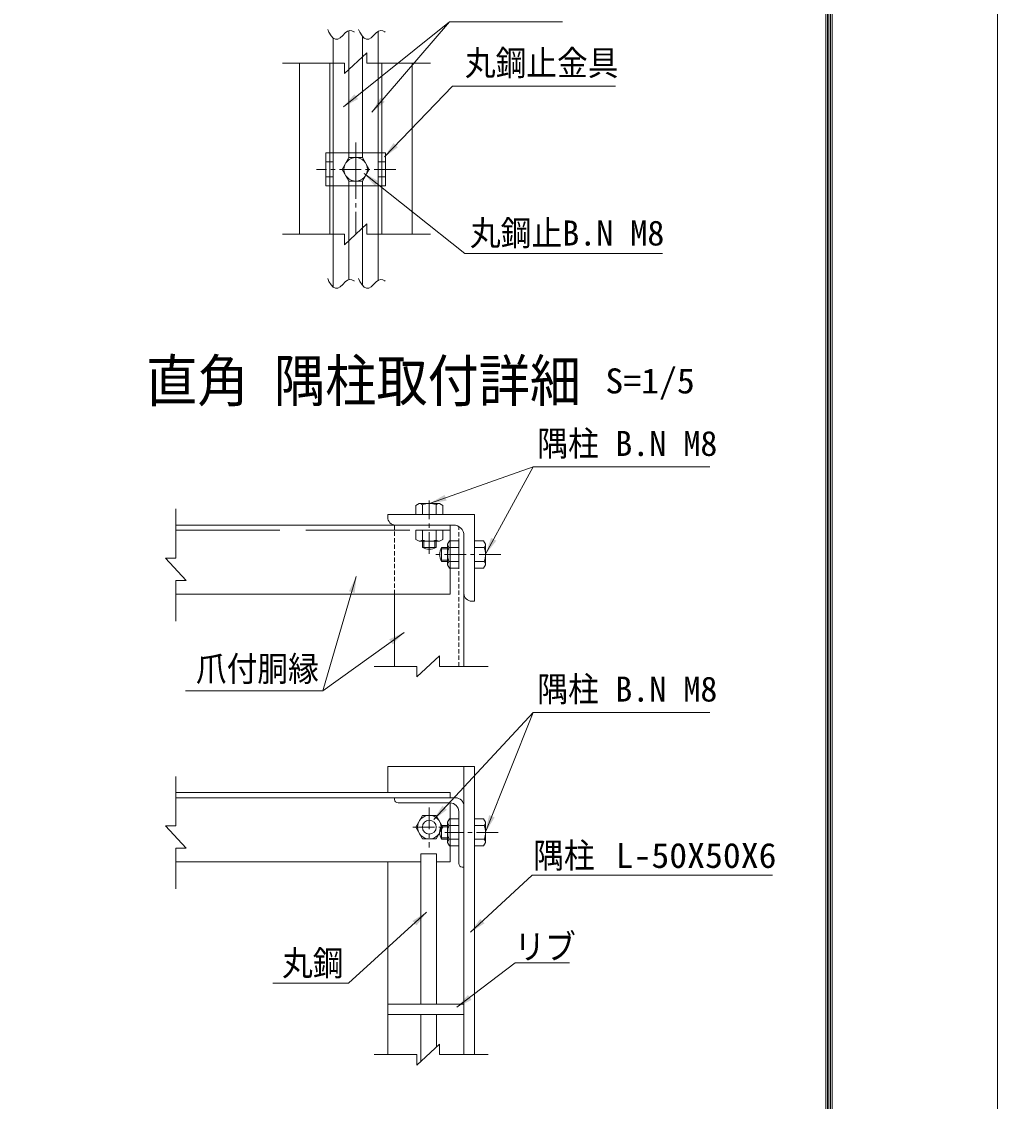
# Model space of a CAD drawing. Units: millimetres, scale not verified, with parts at other scales. Extents: x -4455 to 4455, y -3150 to 3150.
# Drawn here: x 2765 to 4455, y -927 to 943 of the extents above; entities that cross this region are included whole.
import ezdxf
from ezdxf.enums import TextEntityAlignment as Align

# ---------------------------------------------------------------- set-up
doc = ezdxf.new("R2010")
doc.units = ezdxf.units.MM
doc.header["$LTSCALE"] = 30
for name, pattern in [('DASHED', [7.5, 6, -1.5]), ('USER2', [2, 1.25, -0.25, 0.25, -0.25]), ('USER3', [0.375, 0.25, -0.125]), ('USER4', [4.7625, 3.175, -1.5875])]:
    doc.linetypes.add(name, pattern=pattern)
for name, color, linetype, lineweight in [('0-A_0', 1, 'Continuous', 18), ('0-C_7詳細', 7, 'Continuous', 18), ('0-E_D-TTL', 7, 'Continuous', 9)]:
    doc.layers.add(name, color=color, linetype=linetype, lineweight=lineweight)
doc.styles.add('ＭＳ ゴシック', font='')
doc.styles.get('ＭＳ ゴシック').set_extended_font_data('MS Gothic')

# ---------------------------------------------------------------- blocks, each defined once
blk = doc.blocks.new('50X6')
at = {"layer": '0-A_0', "color": 7, "lineweight": 9}
for p, q in [((0, 1500), (45, 1500)), ((0, 1500), (0, 0)), ((180, 360), (180, 1365)), ((0, 0), (1500, 0)), ((360, 180), (1365, 180)), ((1500, 0), (1500, 45))]:
    blk.add_line(p, q, dxfattribs=at)
for centre, radius, start, end in [((45, 1365), 135, 0, 90), ((360, 360), 180, 180, 270.0001), ((1365, 45), 135, 0, 90.0001)]:
    blk.add_arc(centre, radius, start, end, dxfattribs=at)

msp = doc.modelspace()

# ---------------------------------------------------------------- linework, layer by layer
at = {"layer": '0-C_7詳細', "color": 1}
for p, q in [((3506.23, 942.26), (3371.93, 786.17)), ((3461.6, 43.03), (3461.6, 31.16)), ((3480.8, 43.03), (3480.8, 31.16)), ((3503, 29.83), (3491.13, 29.83)), ((3503, 10.63), (3491.13, 10.63)), ((3503, -451.38), (3491.13, -451.38)), ((3503, -470.58), (3491.13, -470.58))]:
    msp.add_line(p, q, dxfattribs=at)
at = {"layer": '0-C_7詳細', "lineweight": 9}
for p, q in [((3331.85, 715.62), (3331.85, 926.94)), ((3355.75, 715.62), (3355.75, 917.33)), ((3382.75, 715.62), (3382.75, 925.94)), ((3304.85, 715.62), (3304.85, 914.56)), ((3246.3, 870.8), (3246.3, 574.67)), ((3298.8, 870.8), (3298.8, 574.67)), ((3388.8, 870.8), (3388.8, 574.67)), ((3441.3, 870.8), (3441.3, 574.67)), ((3395.4, 715.62), (3292.2, 715.62)), ((3292.2, 715.62), (3292.2, 658.62)), ((3395.4, 715.62), (3395.4, 658.62)), ((3395.4, 658.62), (3292.2, 658.62)), ((3304.85, 658.62), (3304.85, 483.31)), ((3331.85, 658.62), (3331.85, 495.69)), ((3355.75, 658.62), (3355.75, 486.08)), ((3382.75, 658.62), (3382.75, 494.69)), ((3651.3, 172.14), (3569.36, 21.99)), ((3453.44, 108.43), (3447.68, 105.11)), ((3447.68, 105.11), (3447.68, 89.23)), ((3453.44, 108.43), (3488.96, 108.43)), ((3459.2, 106.37), (3459.2, 89.23)), ((3483.2, 106.37), (3483.2, 89.23)), ((3488.96, 108.43), (3494.72, 105.11)), ((3494.72, 105.11), (3494.72, 89.23)), ((3032.28, 71.23), (3504.2, 71.23)), ((3507.2, 71.23), (3399.2, 71.23)), ((3447.68, 62.23), (3494.72, 62.23)), ((3447.68, 46.36), (3447.68, 62.23)), ((3459.2, 45.09), (3459.2, 62.23)), ((3483.2, 45.09), (3483.2, 62.23)), ((3507.2, -48.77), (3507.2, 71.23)), ((3453.44, 43.03), (3447.68, 46.36)), ((3453.44, 43.03), (3488.96, 43.03)), ((3459.2, 43.03), (3459.2, 32.37)), ((3483.2, 43.03), (3483.2, 32.37)), ((3503, 2.47), (3503, 37.99)), ((3522.2, -3.29), (3522.2, 43.75)), ((3565.08, 43.75), (3549.2, 43.75)), ((3549.2, -3.29), (3549.2, 43.75)), ((3568.4, 37.99), (3565.08, 43.75)), ((3568.4, 2.47), (3568.4, 37.99)), ((3459.2, 32.37), (3483.2, 32.37)), ((3492.34, 8.23), (3492.34, 32.23)), ((3503, 32.23), (3492.34, 32.23)), ((3505.06, 32.23), (3522.2, 32.23)), ((3566.34, 32.23), (3549.2, 32.23)), ((3503, 8.23), (3492.34, 8.23)), ((3503, 2.47), (3506.33, -3.29)), ((3505.06, 8.23), (3522.2, 8.23)), ((3566.34, 8.23), (3549.2, 8.23)), ((3568.4, 2.47), (3565.08, -3.29)), ((3506.33, -3.29), (3522.2, -3.29)), ((3565.08, -3.29), (3549.2, -3.29)), ((3032.28, -48.77), (3507.2, -48.77)), ((3411.2, -173.5), (3411.2, -48.77)), ((3531.2, -173.5), (3531.2, -39.77)), ((3286.99, -216.01), (3427.52, -114.75)), ((3651.3, -253.2), (3569.14, -459.12)), ((3399.2, -391.98), (3399.2, -346.98)), ((3399.2, -346.98), (3549.2, -346.98)), ((3531.2, -845.83), (3531.2, -346.98)), ((3549.2, -845.83), (3549.2, -346.98)), ((3032.28, -391.98), (3504.2, -391.98)), ((3507.2, -391.98), (3399.2, -391.98)), ((3421.7, -391.98), (3422, -391.98)), ((3507.2, -400.98), (3507.2, -391.98)), ((3032.28, -400.98), (3504.2, -400.98)), ((3516.2, -400.98), (3411.2, -400.98)), ((3411.2, -400.98), (3411.2, -403.98)), ((3507.2, -409.98), (3417.2, -409.98)), ((3507.2, -511.98), (3507.2, -409.98)), ((3522.2, -514.98), (3522.2, -424.98)), ((3531.2, -520.98), (3531.2, -415.98)), ((3503, -478.74), (3503, -443.22)), ((3522.2, -484.5), (3522.2, -437.46)), ((3565.08, -437.46), (3549.2, -437.46)), ((3549.2, -484.5), (3549.2, -437.46)), ((3568.4, -443.22), (3565.08, -437.46)), ((3568.4, -478.74), (3568.4, -443.22)), ((3492.34, -472.98), (3492.34, -448.98)), ((3503, -448.98), (3492.34, -448.98)), ((3505.06, -448.98), (3522.2, -448.98)), ((3566.34, -448.98), (3549.2, -448.98)), ((3503, -472.98), (3492.34, -472.98)), ((3503, -478.74), (3506.33, -484.5)), ((3505.06, -472.98), (3522.2, -472.98)), ((3506.33, -484.5), (3522.2, -484.5)), ((3566.34, -472.98), (3549.2, -472.98)), ((3565.08, -484.5), (3549.2, -484.5)), ((3568.4, -478.74), (3565.08, -484.5)), ((3456.52, -758.46), (3456.52, -498.04)), ((3456.52, -498.04), (3483.52, -498.04)), ((3483.52, -758.46), (3483.52, -498.04)), ((3032.28, -511.98), (3456.52, -511.98)), ((3399.2, -845.83), (3399.2, -511.98)), ((3483.52, -511.98), (3507.2, -511.98)), ((3531.2, -520.98), (3528.2, -520.98)), ((3531.2, -758.46), (3399.2, -758.46)), ((3531.2, -776.46), (3399.2, -776.46)), ((3456.52, -857.67), (3456.52, -776.46)), ((3483.52, -832.6), (3483.52, -776.46))]:
    msp.add_line(p, q, dxfattribs=at)
at = {"layer": '0-C_7詳細', "color": 4}
for p, q in [((3324.42, 852.8), (3363.19, 888.8)), ((3363.19, 870.8), (3363.19, 888.8)), ((3324.42, 870.8), (3217.23, 870.8)), ((3324.42, 870.8), (3324.42, 852.8)), ((3363.19, 870.8), (3473.38, 870.8)), ((3324.42, 556.67), (3363.19, 592.67)), ((3363.19, 574.67), (3363.19, 592.67)), ((3324.42, 574.67), (3217.23, 574.67)), ((3324.42, 574.67), (3324.42, 556.67)), ((3363.19, 574.67), (3473.38, 574.67)), ((3032.28, 13.67), (3032.28, 99.25)), ((3014.28, 13.67), (3050.28, -25.1)), ((3032.28, 13.67), (3014.28, 13.67)), ((3032.28, -25.1), (3032.28, -95.3)), ((3032.28, -25.1), (3050.28, -25.1)), ((3449.88, -191.5), (3488.65, -155.5)), ((3488.65, -173.5), (3488.65, -155.5)), ((3449.88, -173.5), (3375.66, -173.5)), ((3449.88, -173.5), (3449.88, -191.5)), ((3488.65, -173.5), (3573.33, -173.5)), ((3032.28, -449.54), (3032.28, -363.96)), ((3014.28, -449.54), (3050.28, -488.31)), ((3032.28, -449.54), (3014.28, -449.54)), ((3032.28, -488.31), (3032.28, -558.51)), ((3032.28, -488.31), (3050.28, -488.31)), ((3449.88, -863.83), (3488.65, -827.83)), ((3488.65, -845.83), (3488.65, -827.83)), ((3449.88, -845.83), (3375.66, -845.83)), ((3449.88, -845.83), (3449.88, -863.83)), ((3488.65, -845.83), (3573.33, -845.83))]:
    msp.add_line(p, q, dxfattribs=at)
at = {"layer": '0-C_7詳細', "color": 1, "linetype": 'USER2'}
for p, q in [((3343.8, 733.53), (3343.8, 574.67)), ((3343.8, 725.26), (3343.8, 648.68)), ((3413.35, 687.12), (3276, 687.12)), ((3471.2, 21.13), (3471.2, 113.5)), ((3595.2, 20.23), (3478.76, 20.23)), ((3471.2, -417.79), (3471.2, -487.18)), ((3442.64, -451.98), (3499.76, -451.98)), ((3590.3, -460.98), (3497.94, -460.98))]:
    msp.add_line(p, q, dxfattribs=at)
at = {"layer": '0-C_7詳細', "color": 1, "linetype": 'USER4'}
for p, q in [((3304.8, 715.62), (3304.8, 658.62)), ((3331.85, 715.62), (3331.85, 707.16)), ((3355.75, 715.62), (3355.75, 707.16)), ((3382.8, 715.62), (3382.8, 658.62)), ((3304.8, 699.87), (3292.2, 699.87)), ((3382.8, 699.87), (3395.4, 699.87)), ((3304.8, 674.37), (3292.2, 674.37)), ((3382.8, 674.37), (3395.4, 674.37)), ((3331.85, 667.08), (3331.85, 658.62)), ((3355.75, 667.08), (3355.75, 658.62))]:
    msp.add_line(p, q, dxfattribs=at)
at = {"layer": '0-C_7詳細', "color": 3, "linetype": 'DASHED'}
msp.add_line((3032.28, 62.23), (3507.2, 62.23), dxfattribs=at)
at = {"layer": '0-C_7詳細', "color": 1, "linetype": 'USER3'}
for p, q in [((3411.2, -48.77), (3411.2, 71.31)), ((3522.2, -173.5), (3522.2, 68.82))]:
    msp.add_line(p, q, dxfattribs=at)
at = {"layer": '0-C_7詳細', "lineweight": 9}
for points in [[(3701.79, 942.26), (3506.23, 942.26), (3322.88, 795.52)], [(3793.64, 831.22), (3511.1, 831.22), (3393.58, 708.72)], [(3874.9, 541.55), (3532.59, 541.55), (3358.33, 679.8)], [(3957.11, 172.14), (3651.3, 172.14), (3473.09, 109.1)], [(3488.96, 43.03), (3494.72, 46.36), (3494.72, 62.23)], [(3503, 37.99), (3506.33, 43.75), (3522.2, 43.75)], [(3049, -216.01), (3286.99, -216.01), (3344.81, -18.14)], [(3957.11, -253.2), (3651.3, -253.2), (3478.89, -438.76)], [(3503, -443.22), (3506.33, -437.46), (3522.2, -437.46)], [(4065.36, -535.15), (3649.53, -535.15), (3542.61, -633.58)], [(3713.67, -686.7), (3619.75, -686.7), (3519.05, -763.73)]]:
    msp.add_lwpolyline(points, dxfattribs=at)
at = {"layer": '0-C_7詳細', "color": 4}
for points in [[(3295.26, 929.53), (3297.53, 924.4), (3301.21, 918.38), (3305, 914.4), (3308.91, 912.47), (3312.93, 912.59), (3317.07, 914.75), (3321.32, 918.96), (3325.55, 923.39), (3329.62, 926.23), (3333.54, 927.47), (3337.29, 927.12), (3340.89, 925.18), (3341.26, 924.8)], [(3348.81, 929.53), (3351.07, 924.4), (3354.75, 918.38), (3358.55, 914.4), (3362.45, 912.47), (3366.48, 912.59), (3370.61, 914.75), (3374.87, 918.96), (3379.1, 923.39), (3383.17, 926.23), (3387.08, 927.47), (3390.84, 927.12), (3394.44, 925.18), (3394.81, 924.8)], [(3295.26, 498.28), (3297.53, 493.15), (3301.21, 487.13), (3305, 483.15), (3308.91, 481.22), (3312.93, 481.34), (3317.07, 483.5), (3321.32, 487.7), (3325.55, 492.14), (3329.62, 494.98), (3333.54, 496.22), (3337.29, 495.87), (3340.89, 493.93), (3341.26, 493.55)], [(3348.81, 498.28), (3351.07, 493.15), (3354.75, 487.13), (3358.55, 483.15), (3362.45, 481.22), (3366.48, 481.34), (3370.61, 483.5), (3374.87, 487.7), (3379.1, 492.14), (3383.17, 494.98), (3387.08, 496.22), (3390.84, 495.87), (3394.44, 493.93), (3394.81, 493.55)]]:
    msp.add_lwpolyline(points, dxfattribs=at)
at = {"layer": '0-C_7詳細', "color": 3}
for points in [[(3367.32, 687.12), (3355.56, 707.49), (3332.04, 707.49), (3320.28, 687.12), (3332.04, 666.75), (3355.56, 666.75)], [(3494.72, -451.98), (3482.96, -431.61), (3459.44, -431.61), (3447.68, -451.98), (3459.44, -472.35), (3482.96, -472.35)]]:
    msp.add_lwpolyline(points, close=True, dxfattribs=at)
at = {"layer": '0-C_7詳細', "color": 1}
msp.add_lwpolyline([(3200.56, -722.16), (3331.09, -722.16), (3466.44, -599.36)], dxfattribs=at)
at = {"layer": '0-C_7詳細', "color": 3}
for centre, radius in [((3343.8, 687.12), 20.4), ((3471.2, -451.98), 20.4), ((3471.2, -451.98), 12)]:
    msp.add_circle(centre, radius, dxfattribs=at)
at = {"layer": '0-C_7詳細', "lineweight": 9}
for centre, radius, start, end in [((3453.44, 99.34), 9.09, 50.6618, 90), ((3471.2, 72.43), 36, 70.52878, 109.47122), ((3488.96, 99.34), 9.09, 90, 129.3382), ((3453.44, 52.12), 9.09, 270, 309.3382), ((3471.2, 79.03), 36, 250.52878, 289.47122), ((3488.96, 52.12), 9.09, 230.6618, 270), ((3512.09, 37.99), 9.09, 180, 219.3382), ((3559.31, 37.99), 9.09, 320.6618, 0), ((3471.2, 53.16), 24, 240, 300), ((3513.13, 20.23), 24, 150, 210), ((3539, 20.23), 36, 160.52878, 199.47122), ((3532.4, 20.23), 36, 340.52878, 19.47122), ((3512.09, 2.47), 9.09, 140.6618, 180), ((3559.31, 2.47), 9.09, 0, 39.3382), ((3417.2, -403.98), 6, 180, 270), ((3507.2, -424.98), 15, 0, 90), ((3516.2, -415.98), 15, 0, 90), ((3512.09, -443.22), 9.09, 180, 219.3382), ((3559.31, -443.22), 9.09, 320.6618, 0), ((3513.13, -460.98), 24, 150, 210), ((3539, -460.98), 36, 160.52878, 199.47122), ((3532.4, -460.98), 36, 340.52878, 19.47122), ((3512.09, -478.74), 9.09, 140.6618, 180), ((3559.31, -478.74), 9.09, 0, 39.3382), ((3528.2, -514.98), 6, 180, 270)]:
    msp.add_arc(centre, radius, start, end, dxfattribs=at)
at = {"layer": '0-C_7詳細'}
for points in [[(3321.31, 794.27), (3341.48, 817.09), (3347.99, 808.95)], [(3392.2, 707.28), (3409.2, 732.54), (3416.72, 725.32)], [(3356.76, 681.05), (3383.5, 666.48), (3377.03, 658.32)], [(3471.2, 108.43), (3497.75, 123.35), (3501.22, 113.52)], [(3568.4, 20.23), (3578.2, 49.06), (3587.35, 44.07)], [(3345.37, -16.22), (3341.96, -46.48), (3331.96, -43.56)], [(3429.14, -113.59), (3407.85, -135.35), (3401.76, -126.9)], [(3477.53, -440.22), (3494.13, -414.7), (3501.77, -421.79)], [(3568.4, -460.98), (3574.68, -431.18), (3584.36, -435.05)], [(3541.13, -634.94), (3559.68, -610.79), (3566.73, -618.45)], [(3517.46, -764.94), (3538.12, -742.58), (3544.45, -750.85)]]:
    msp.add_solid(points, dxfattribs=at)
at = {"layer": '0-C_7詳細', "color": 1}
for points in [[(3370.63, 784.65), (3386.24, 810.79), (3394.14, 803.99)], [(3467.92, -598.01), (3449.2, -622.03), (3442.2, -614.31)]]:
    msp.add_solid(points, dxfattribs=at)
at = {"layer": '0-E_D-TTL', "color": 2, "lineweight": 18}
msp.add_lwpolyline([(-4454.85, 3150.21), (4454.85, 3150.21), (4454.85, -3150.21), (-4454.85, -3150.21)], close=True, dxfattribs=at)
at = {"layer": '0-E_D-TTL'}
for points in [[(-4168.47, 2916.87), (4168.47, 2916.87), (4168.47, -2916.87), (-4168.47, -2916.87)], [(-4165.81, 2914.21), (4165.81, 2914.21), (4165.81, -2914.21), (-4165.81, -2914.21)], [(-4163.16, 2911.56), (4163.16, 2911.56), (4163.16, -2911.56), (-4163.16, -2911.56)], [(-4160.51, 2908.91), (4160.51, 2908.91), (4160.51, -2908.91), (-4160.51, -2908.91)], [(-4157.86, 2906.26), (4157.86, 2906.26), (4157.86, -2906.26), (-4157.86, -2906.26)]]:
    msp.add_lwpolyline(points, close=True, dxfattribs=at)

# ---------------------------------------------------------------- block references
at = {"layer": '0-C_7詳細', "xscale": 0.1, "yscale": 0.1, "rotation": 180}
msp.add_blockref('50X6', (3549.2, 89.23), dxfattribs=at)

# ---------------------------------------------------------------- texts
at = {"layer": '0-C_7詳細', "color": 3, "style": 'ＭＳ ゴシック'}
for s, width, p in [('丸鋼止金具', 0.9, (3532.81, 836.62)), ('丸鋼止', 0.9, (3541.61, 542.2)), ('S=1/5', 1.05, (3776.11, 286.07)), ('隅柱', 0.9, (3658.34, 177.87)), ('爪付胴縁', 0.9, (3067.14, -212.29)), ('隅柱', 0.9, (3658.34, -247.48)), ('隅柱', 0.9, (3651.02, -535.58)), ('L-50X50X6', 1.05, (3793.83, -535.58)), ('リブ', 0.9, (3618.54, -693.59)), ('丸鋼', 0.9, (3216.28, -722.14))]:
    msp.add_text(s, height=43.33, dxfattribs=dict(at, width=width)).set_placement(p, align=Align.BOTTOM_LEFT)
for p in [(3701.35, 542.2), (3793.15, 177.87), (3793.15, -247.48)]:
    msp.add_text('B.N M8', height=43.33, dxfattribs=at).set_placement(p, align=Align.BOTTOM_LEFT)
at = {"layer": '0-C_7詳細', "style": 'ＭＳ ゴシック', "width": 0.9}
msp.add_text('直角 隅柱取付詳細', height=72.16, dxfattribs=at).set_placement((2981.07, 263.28), align=Align.BOTTOM_LEFT)

doc.saveas('drawing.dxf')
